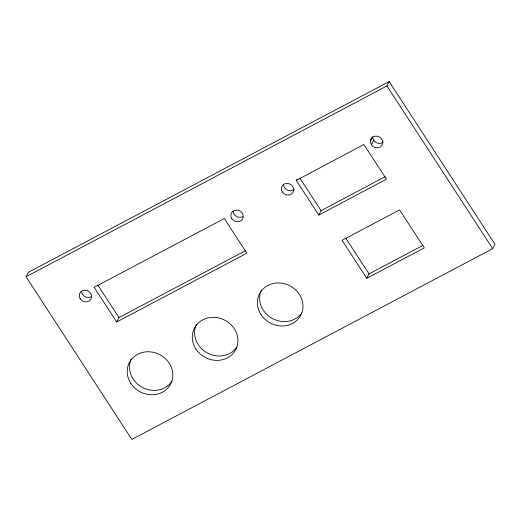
<?xml version="1.0" encoding="UTF-8"?>
<svg xmlns="http://www.w3.org/2000/svg" width="521" height="521" viewBox="0 0 521 521"><rect width="100%" height="100%" fill="white"/><g stroke="black" fill="none" stroke-linecap="round" stroke-linejoin="round"><path stroke-width="0.78" d="M26.05 276.736L28.323 272.333L389.187 81.563L494.95 244.264L492.677 248.667L131.813 439.437L26.05 276.736L386.914 85.965L389.187 81.563M116.697 321.998L246.843 253.193L224.304 218.52L94.158 287.318L116.697 321.998L118.97 317.595L245.521 250.692M296.221 180.435L363.847 144.525L386.452 179.172L318.826 215.075L296.221 180.435L296.872 179.178M318.826 215.075L321.099 210.679L385.162 176.658M370.477 141.022L372.749 136.626L372.899 138.651L374.527 141.386A6.324 5.724 27.3 0 0 383.3 142.005M371.421 144.708L373.687 140.312M366.758 278.299L424.296 247.885L399.607 209.904L342.069 240.318L366.758 278.299L369.031 273.903L422.967 245.384M299.822 178.071L321.099 210.679M386.914 85.965L492.677 248.667M345.664 237.954L369.031 273.903M97.753 284.961L118.97 317.595M294.358 189.084A6.324 5.724 27.3 0 1 287.67 190.152A6.324 5.724 27.3 0 1 283.561 184.629M242.675 216.684A6.324 5.724 27.3 0 1 233.121 211.324M91.045 296.84A6.324 5.724 27.3 0 1 81.491 291.48M172.177 380.916A23.256 21.042 27.3 0 1 142.24 387.35A23.256 21.042 27.3 0 1 131.299 358.884M301.893 312.769A23.256 21.042 27.3 0 1 272.008 318.338A23.256 21.042 27.3 0 1 261.444 290.08M236.821 347.168A23.256 21.042 27.3 0 1 206.935 352.743A23.256 21.042 27.3 0 1 196.371 324.485M370.607 140.032L370.633 143.054L372.255 145.782A6.324 5.724 27.3 0 0 381.717 145.672A6.324 5.724 27.3 0 0 379.197 136.854A6.324 5.724 27.3 0 0 370.607 140.032M80.201 298.833A6.324 5.724 27.3 0 0 90.934 299.165A6.324 5.724 27.3 0 0 85.118 290.223A6.324 5.724 27.3 0 0 80.201 298.833M231.825 218.677A6.324 5.724 27.3 0 0 242.558 219.009A6.324 5.724 27.3 0 0 236.742 210.061A6.324 5.724 27.3 0 0 231.825 218.677M282.278 191.982A6.324 5.724 27.3 0 0 293.01 192.301A6.324 5.724 27.3 0 0 287.175 183.359A6.324 5.724 27.3 0 0 282.278 191.982M260.995 314.606A23.256 21.042 27.3 0 0 300.454 315.843A23.256 21.042 27.3 0 0 279.074 282.949A23.256 21.042 27.3 0 0 260.995 314.606M130.849 383.404A23.256 21.042 27.3 0 0 170.308 384.641A23.256 21.042 27.3 0 0 148.928 351.753A23.256 21.042 27.3 0 0 130.849 383.404M195.922 349.005A23.256 21.042 27.3 0 0 235.381 350.242A23.256 21.042 27.3 0 0 214.001 317.348A23.256 21.042 27.3 0 0 195.922 349.005"/></g></svg>
